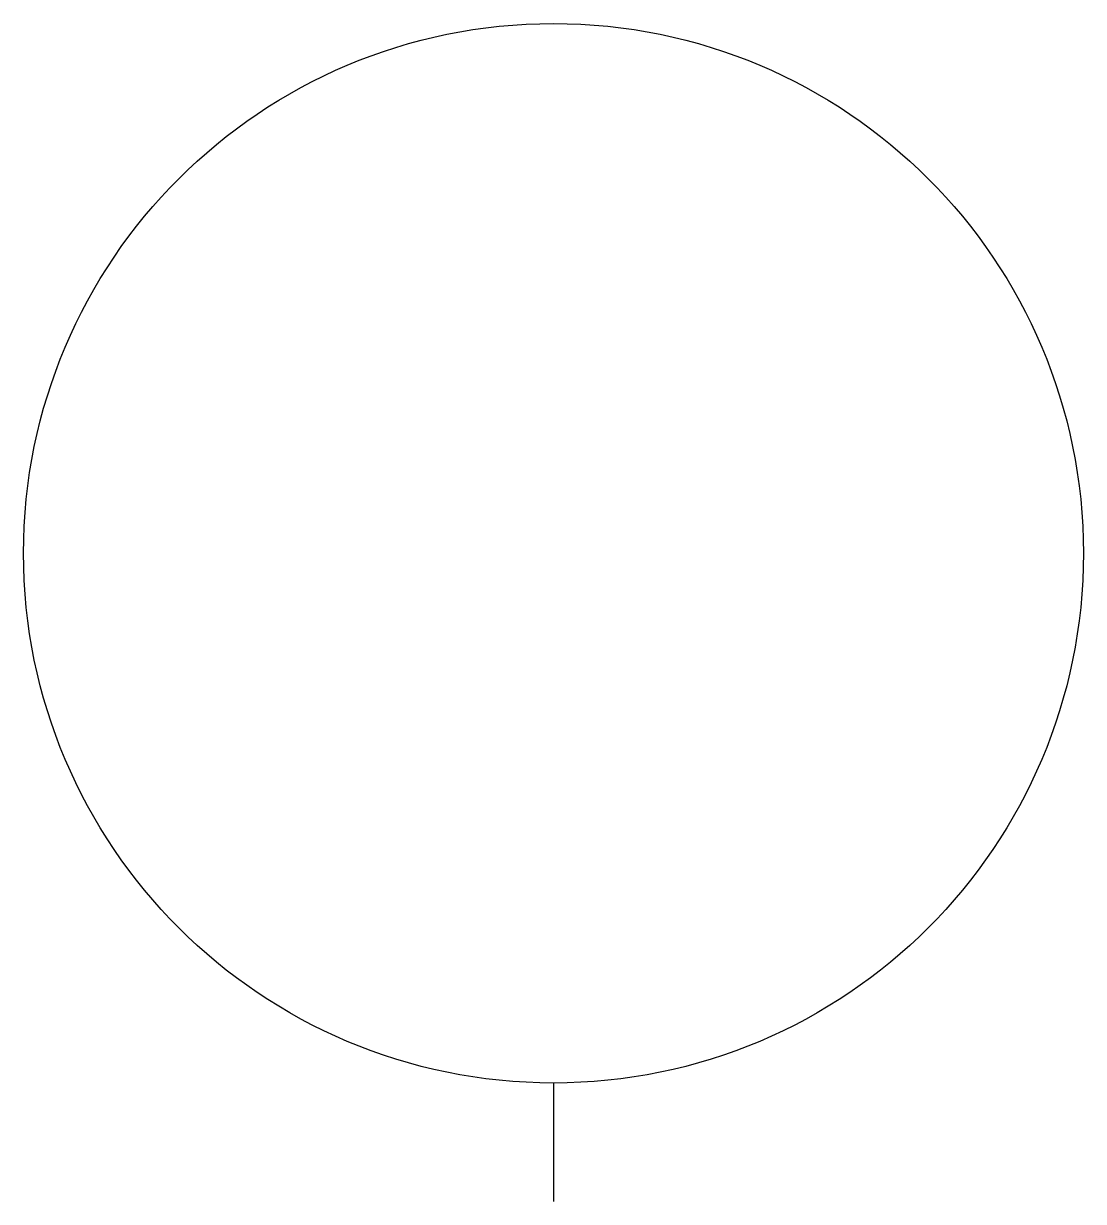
# Model space of a CAD drawing. Extents: x -429 to -229, y 34 to 256.
import ezdxf

# ---------------------------------------------------------------- set-up
doc = ezdxf.new("R2010")
doc.units = 0
doc.layers.get('0').update_dxf_attribs({"linetype": 'CONTINUOUS'})

msp = doc.modelspace()

# ---------------------------------------------------------------- linework, layer by layer
msp.add_lwpolyline([(-329.39, 56.07, -1), (-329.39, 256.07, -1), (-329.39, 56.07), (-329.39, 33.72)], format="xyb")

doc.saveas('drawing.dxf')
